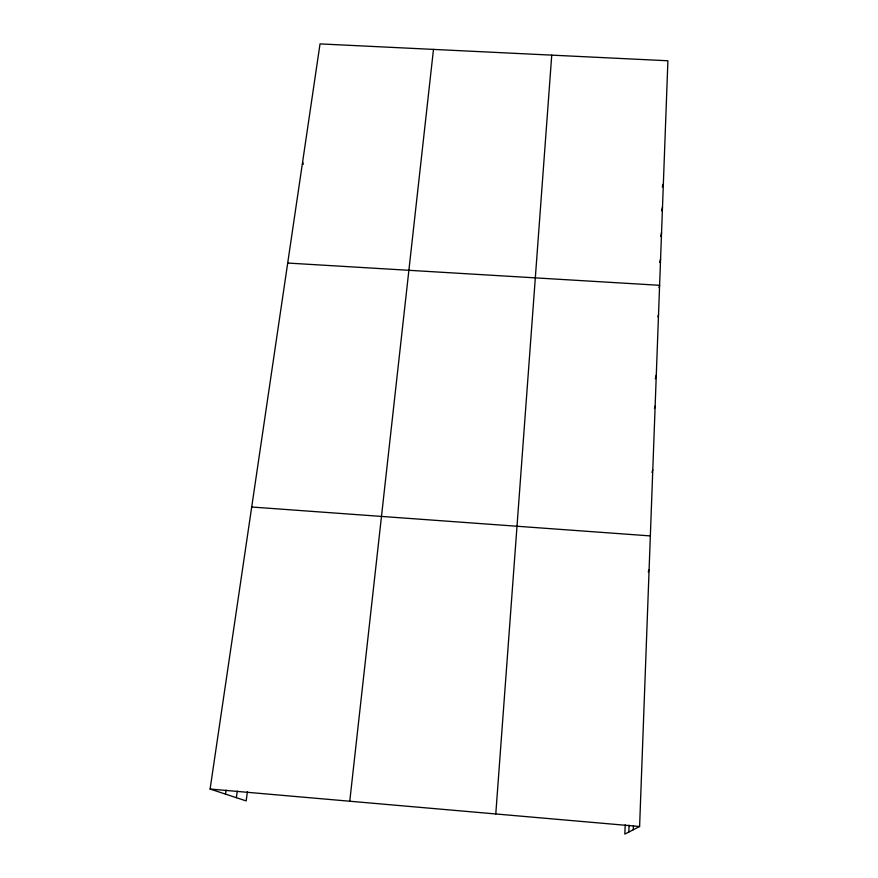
<?xml version="1.0" encoding="UTF-8"?>
<svg xmlns="http://www.w3.org/2000/svg" width="878" height="878" viewBox="0 0 878 878"><rect width="100%" height="100%" fill="white"/><g stroke="black" fill="none" stroke-linecap="round" stroke-linejoin="round"><path stroke-width="1.32" d="M625.202 824.87L624.818 834.1L639.601 826.505L667.906 60.769L320.031 43.9L210.094 789.048L246.158 800.912L247.442 791.572M628.835 832.037L629.098 825.21M633.279 829.754L633.444 825.649M495.785 813.961L551.746 55.138M349.762 801.23L433.48 49.398M236.358 797.696L237.29 791.056M225.492 794.118L226.063 790.134M662.33 186.992L662.879 184.347M661.672 210.863L662.495 207.01M660.717 236.445L661.551 232.703M659.751 262.412L660.585 258.801M659.049 287.633L659.608 285.306L287.699 263.049M657.962 316.958L658.522 314.73M655.284 378.802L656.283 375.136M654.472 408.457L655.142 406.141M651.959 472.408L652.782 469.851M648.26 571.874L649.083 569.866M251.712 507.012L650.346 535.909M210.094 789.048L639.601 826.505M302.614 162.002L303.283 164.285"/></g></svg>
